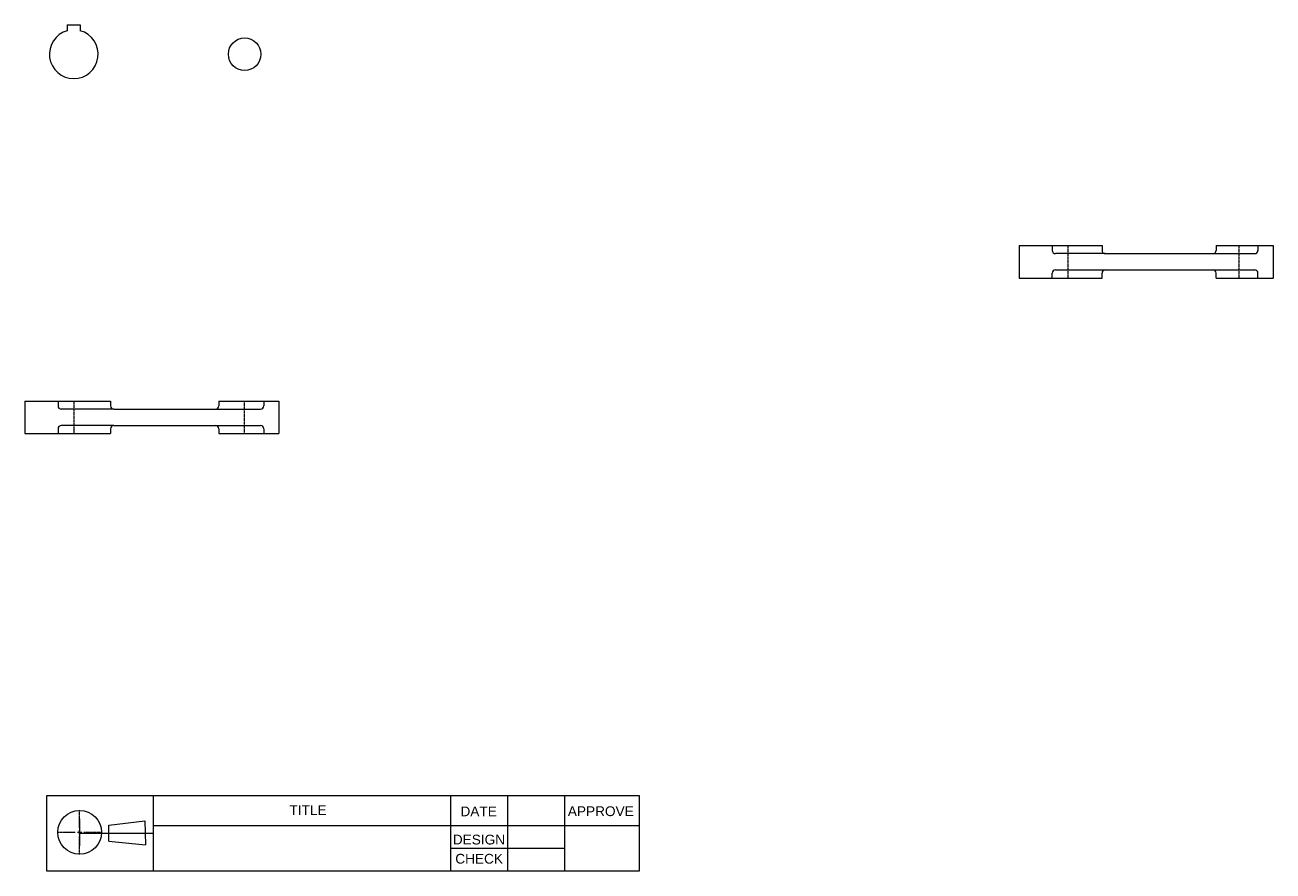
# Model space of a CAD drawing. Header units: millimetres. Extents: x -5 to 762, y -485 to 35.
import ezdxf

# ---------------------------------------------------------------- set-up
doc = ezdxf.new("R2010")
doc.units = ezdxf.units.MM
doc.header["$MEASUREMENT"] = 0
doc.linetypes.add('CENTER2', pattern=[1.125, 0.75, -0.125, 0.125, -0.125])
doc.styles.get("Standard").update_dxf_attribs({"font": 'arial.ttf'})

# ---------------------------------------------------------------- blocks, each defined once
blk = doc.blocks.new('*U1')
at = {"color": 0, "linetype": 'CENTER2', "transparency": 16777216}
for p, q in [((0, 2.68), (0, 13.54)), ((-13.54, 0), (-2.68, 0)), ((2.68, 0), (13.54, 0)), ((0, -13.54), (0, -2.68))]:
    blk.add_line(p, q, dxfattribs=at)
at = {"color": 0, "linetype": 'Continuous', "transparency": 16777216}
for p, q in [((-1.34, 0), (1.34, 0)), ((0, -1.34), (0, 1.34))]:
    blk.add_line(p, q, dxfattribs=at)
blk = doc.blocks.new('*U2')
at = {"color": 0, "linetype": 'CENTER2', "transparency": 16777216}
blk.add_line((0, 8.23), (0, -8.23), dxfattribs=at)

msp = doc.modelspace()

# ---------------------------------------------------------------- linework, layer by layer
for p, q in [((20.79, 35.02), (20.79, 31.48)), ((20.79, 35.02), (28.79, 35.02)), ((28.79, 35.02), (28.79, 31.48)), ((605.71, -100.53), (605.71, -120.53)), ((605.71, -100.53), (656.62, -100.53)), ((626.03, -100.53), (626.03, -103.53)), ((658.62, -105.53), (628.03, -105.53)), ((656.62, -100.53), (656.62, -103.53)), ((658.62, -105.53), (724.68, -105.53)), ((724.68, -105.53), (750.42, -105.53)), ((726.68, -100.53), (726.68, -103.53)), ((726.68, -100.53), (761.71, -100.53)), ((752.42, -100.53), (752.42, -103.53)), ((761.71, -100.53), (761.71, -120.53)), ((605.71, -120.53), (656.62, -120.53)), ((626.03, -120.53), (626.03, -117.53)), ((628.03, -115.53), (750.42, -115.53)), ((656.62, -120.53), (656.62, -117.53)), ((726.68, -120.53), (726.68, -117.53)), ((726.68, -120.53), (761.71, -120.53)), ((752.42, -120.53), (752.42, -117.53)), ((8.25, -438.56), (372.26, -438.56)), ((8.25, -484.99), (8.25, -438.56)), ((73.66, -438.56), (73.66, -484.99)), ((256.35, -438.56), (256.35, -484.99)), ((291.35, -438.56), (291.35, -484.99)), ((326.35, -438.56), (326.35, -484.99)), ((372.26, -438.56), (372.26, -484.99)), ((46.25, -456.78), (68.53, -454.04)), ((46.25, -466.67), (46.25, -456.78)), ((68.53, -454.04), (68.8, -468.87)), ((73.66, -457), (372.26, -457)), ((28.38, -461.77), (73.66, -461.77)), ((46.25, -466.67), (68.8, -468.87)), ((256.35, -470.99), (326.35, -470.99)), ((372.26, -484.99), (8.25, -484.99))]:
    msp.add_line(p, q)
at = {"linetype": 'CENTER2'}
for p, q in [((635.71, -100.53), (635.71, -120.53)), ((740.71, -100.53), (740.71, -120.53)), ((24.79, -196.17), (24.79, -216.17)), ((129.79, -216.17), (129.79, -196.17))]:
    msp.add_line(p, q, dxfattribs=at)
at = {"linetype": 'Continuous'}
for p, q in [((-5.21, -196.17), (-5.21, -216.17)), ((-5.21, -196.17), (47.42, -196.17)), ((15.12, -196.17), (15.12, -199.17)), ((47.42, -196.17), (47.42, -199.17)), ((47.42, -196.17), (47.42, -199.17)), ((113.85, -196.17), (113.85, -199.17)), ((113.85, -196.17), (150.79, -196.17)), ((113.85, -196.17), (113.85, -199.17)), ((141.5, -196.17), (141.5, -199.17)), ((150.79, -196.17), (150.79, -216.17)), ((49.42, -201.17), (17.12, -201.17)), ((49.42, -201.17), (111.85, -201.17)), ((111.85, -201.17), (139.5, -201.17)), ((15.12, -213.17), (15.12, -216.17)), ((49.42, -211.17), (17.12, -211.17)), ((47.42, -213.17), (47.42, -216.17)), ((49.42, -211.17), (111.85, -211.17)), ((111.85, -211.17), (139.5, -211.17)), ((113.85, -213.17), (113.85, -216.17)), ((141.5, -213.17), (141.5, -216.17)), ((-5.21, -216.17), (47.42, -216.17)), ((113.85, -216.17), (150.79, -216.17))]:
    msp.add_line(p, q, dxfattribs=at)
for centre, radius in [((129.79, 17.02), 10), ((28.38, -461.18), 13.42)]:
    msp.add_circle(centre, radius)
for centre, radius, start, end in [((24.79, 17.02), 15, 105.46601, 74.53399), ((628.03, -103.53), 2, 180, 270), ((658.62, -103.53), 2, 180, 270), ((724.68, -103.53), 2, 270, 0), ((750.42, -103.53), 2, 270, 0), ((628.03, -117.53), 2, 90, 180), ((658.62, -117.53), 2, 90, 180), ((724.68, -117.53), 2, 0, 90), ((750.42, -117.53), 2, 0, 90)]:
    msp.add_arc(centre, radius, start, end)
for centre, start, end in [((17.12, -199.17), 180, 270), ((49.42, -199.17), 180, 270), ((49.42, -199.17), 180, 270), ((111.85, -199.17), 270, 0), ((111.85, -199.17), 270, 0), ((139.5, -199.17), 270, 0), ((17.12, -213.17), 90, 180), ((49.42, -213.17), 90, 180), ((111.85, -213.17), 360, 90), ((139.5, -213.17), 0, 90)]:
    msp.add_arc(centre, 2, start, end, dxfattribs=at)

# ---------------------------------------------------------------- block references
at = {"linetype": 'CENTER2'}
for name in ['*U1', '*U2']:
    msp.add_blockref(name, (28.38, -461.18), dxfattribs=at)

# ---------------------------------------------------------------- texts
for tag, p, s in [('TITLE', (157.32, -450.52), 'Title'), ('DATE', (262.4, -451.32), '6/24/2025'), ('APPROVE', (328.37, -451.22), 'Approve'), ('DESIGN', (257.69, -468.65), 'Design'), ('CHECK', (259.2, -480.43), 'Check')]:
    msp.add_attdef(tag, p, s, height=6)

doc.saveas('drawing.dxf')
